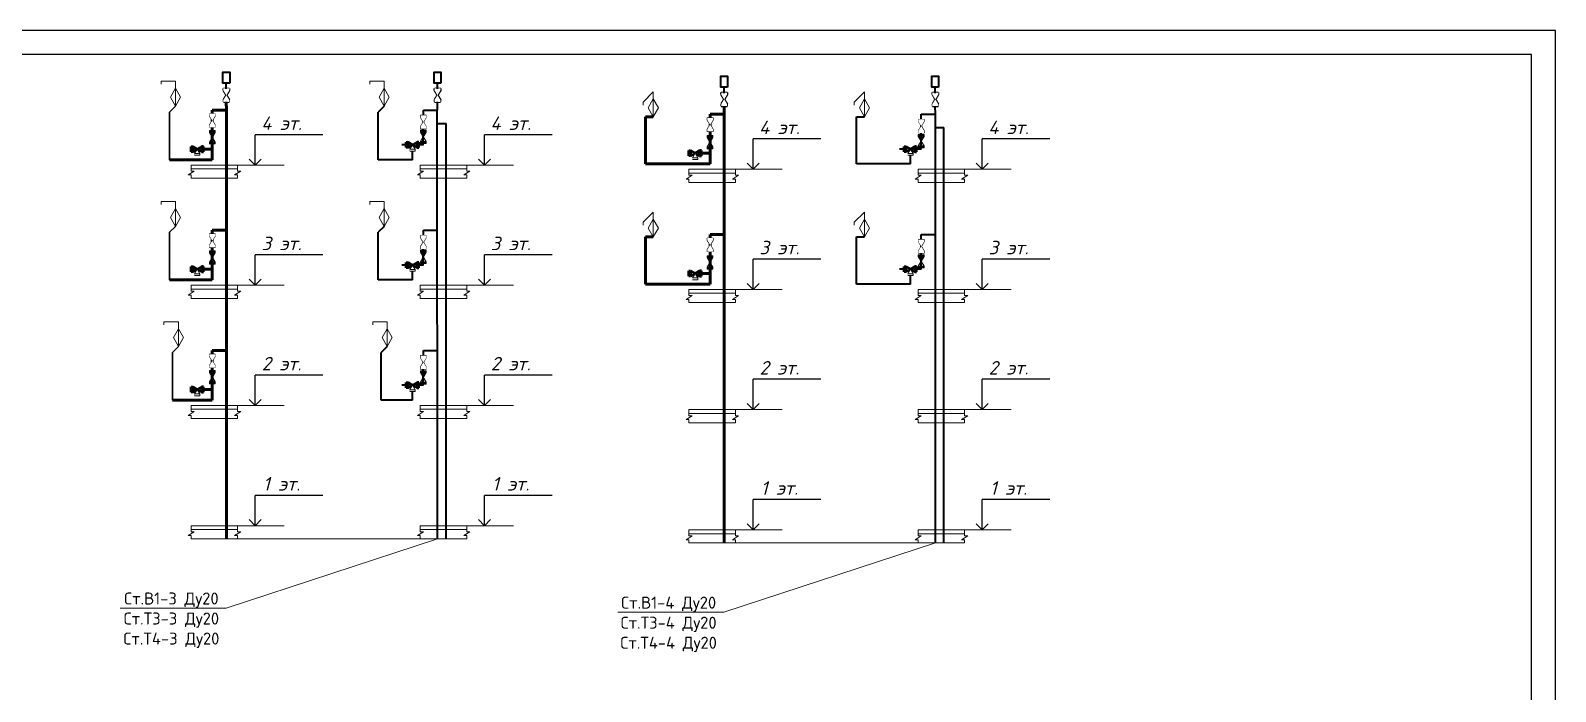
# Model space of a CAD drawing. Header units: millimetres. Extents: x -10178924 to 11692288, y -947381 to 58396.
# Drawn here: x 386148 to 417873, y -530786 to -517040 of the extents above; entities that cross this region are included whole.
import ezdxf
from ezdxf import colors
from ezdxf.entities.mleader import LeaderData, LeaderLine
from ezdxf.math import Vec2, Vec3

# ---------------------------------------------------------------- set-up
doc = ezdxf.new("R2010")
doc.units = ezdxf.units.MM
for name, color, linetype, lineweight in [('!В2', 4, 'Continuous', 35), ('_К1', 30, 'Continuous', 50), ('Oborudowanie', 7, 'Continuous', 13), ('PDF _0', 7, 'Continuous', 9), ('ВК_В1', 5, 'Continuous', 30), ('ВК_Т3', 1, 'Continuous', 35), ('МИП-M-Text', 7, 'Continuous', 0), ('Перекрытие ВК', 7, 'Continuous', 20)]:
    doc.layers.add(name, color=color, linetype=linetype, lineweight=lineweight)
for name, color, linetype in [('_надписи_вода', 7, 'Continuous'), ('PDF __В1_25_сталь', 5, 'Continuous'), ('ВК_Выноски', 7, 'Continuous')]:
    doc.layers.add(name, color=color, linetype=linetype)
doc.styles.add('ОЛЬГА', font='isocpeui.ttf', dxfattribs={"height": 280})
doc.styles.add('ТЕКСТ', font='arial.ttf', dxfattribs={"height": 200})

# ---------------------------------------------------------------- blocks, each defined once
blk = doc.blocks.new('dj plocica')
at = {"lineweight": 13}
for p, q in [((35.4, 0), (-35.4, 0)), ((-35.4, -9.2), (-35.4, 0)), ((35.4, -9.2), (35.4, 0)), ((-30.5, -9.2), (-39.8, -15.1)), ((-39.8, -15.1), (-35.4, -15.1)), ((-35.4, -5.8), (35.3, -5.8)), ((-35.4, -9.2), (-30.5, -9.2)), ((-35.4, -15.1), (-35.4, -20)), ((35.4, -20), (-35.4, -20)), ((40.2, -9.2), (30.9, -15.1)), ((30.9, -15.1), (35.4, -15.1)), ((35.4, -9.2), (40.2, -9.2)), ((35.4, -15.1), (35.4, -20))]:
    blk.add_line(p, q, dxfattribs=at)
blk = doc.blocks.new('A$C3a3dae78')
at = {"layer": 'Oborudowanie'}
for p, q in [((-301, 518), (0, 518)), ((-301, 518), (-301, 456)), ((0, 372), (-105, 186)), ((0, 0), (0, 518)), ((0, 372), (105, 186)), ((0, 0), (-105, 186)), ((0, 0), (105, 186))]:
    blk.add_line(p, q, dxfattribs=at)
blk = doc.blocks.new('_None')
blk = doc.blocks.new('A$Cba312637')
for p, q in [((-111, 9), (-111, 28)), ((-111, 28), (0, 28)), ((0, 9), (-111, 9)), ((-111, -9), (-111, 9)), ((-111, 9), (0, 9)), ((0, 28), (0, 9)), ((0, 9), (0, -9)), ((0, -9), (-111, -9)), ((-56, -102), (-111, -9)), ((-111, -9), (0, -9)), ((0, -9), (-56, -102))]:
    blk.add_line(p, q)
at = {"extrusion": (0, 0, -1)}
for p, q in [((-56, -102), (-111, -195)), ((0, -195), (-111, -195)), ((-111, -195), (-111, -213)), ((-111, -195), (0, -195)), ((0, -213), (-111, -213)), ((-111, -213), (-111, -232)), ((-111, -213), (0, -213)), ((-111, -232), (0, -232)), ((0, -195), (-56, -102)), ((0, -213), (0, -195)), ((0, -232), (0, -213))]:
    blk.add_line(p, q, dxfattribs=at)
at = {"layer": 'Oborudowanie', "color": 7}
for p, q in [((-111, 28), (0, 28)), ((-111, 9), (0, 9)), ((0, 28), (0, -9)), ((0, -9), (-111, -195)), ((-111, -9), (0, -195)), ((0, -9), (-111, -9)), ((0, -195), (-111, -195)), ((0, -213), (-111, -213)), ((-111, -232), (0, -232)), ((0, -232), (0, -195))]:
    blk.add_line(p, q, dxfattribs=at)
blk = doc.blocks.new('A$C766B7461')
at = {"color": 0, "linetype": 'ByBlock'}
for p, q in [((0, 3), (1, 3)), ((0, 0), (0, 3)), ((1, 0), (0, 0)), ((0.5, 3), (0.5, 0)), ((6, 3), (1, 0)), ((6, 0), (1, 3)), ((1, 3), (1, 0)), ((7, 3), (6, 3)), ((6, 3), (6, 0)), ((6, 0), (7, 0)), ((6.5, 0), (6.5, 3)), ((7, 0), (7, 3))]:
    blk.add_line(p, q, dxfattribs=at)
blk.add_wipeout([(0, 3), (0.5, 3), (0.5, 0), (0, 0)], dxfattribs=at)
blk.add_wipeout([(0.5, 3), (1, 3), (1, 0), (0.5, 0)], dxfattribs=at)
blk.add_wipeout([(1, 3), (3.5, 1.5), (1, 0)], dxfattribs=at)
blk.add_wipeout([(7, 3), (6.5, 3), (6.5, 0), (7, 0)], dxfattribs=at)
blk.add_wipeout([(6.5, 3), (6, 3), (6, 0), (6.5, 0)], dxfattribs=at)
blk.add_wipeout([(6, 3), (3.5, 1.5), (6, 0)], dxfattribs=at)
blk = doc.blocks.new('A$C58A93042')
at = {"layer": 'МИП-M-Text', "ltscale": 100}
h = blk.add_hatch(color=256, dxfattribs=at)
h.dxf.hatch_style = 1
h.paths.add_polyline_path([(100, -150), (350, 0), (100, 150)])
for p, q in [((100, 150), (0, 150)), ((0, 150), (0, -150)), ((50, 150), (50, -150)), ((100, -150), (600, 150)), ((100, 150), (600, -150)), ((100, -150), (100, 150)), ((600, 150), (700, 150)), ((600, -150), (600, 150)), ((650, -150), (650, 150)), ((700, 150), (700, -150)), ((0, -150), (100, -150)), ((700, -150), (600, -150))]:
    blk.add_line(p, q, dxfattribs=at)
blk = doc.blocks.new('Кран')
at = {"color": 0, "linetype": 'ByBlock'}
for p, q in [((232833, 50756), (232833, 50796)), ((232833, 50796), (232953, 50796)), ((232833, 50776), (232953, 50776)), ((232953, 50796), (232953, 50756)), ((232953, 50756), (232833, 50556)), ((232833, 50756), (232953, 50556)), ((232953, 50756), (232833, 50756)), ((232833, 50556), (232833, 50516)), ((232953, 50556), (232833, 50556)), ((232953, 50536), (232833, 50536)), ((232833, 50516), (232953, 50516)), ((232953, 50516), (232953, 50556))]:
    blk.add_line(p, q, dxfattribs=at)
blk.add_wipeout([(232953, 50516), (232953, 50536), (232833, 50536), (232833, 50516)], dxfattribs=at)
blk.add_wipeout([(232953, 50536), (232953, 50556), (232833, 50556), (232833, 50536)], dxfattribs=at)
blk.add_wipeout([(232953, 50556), (232893, 50656), (232833, 50556)], dxfattribs=at)
blk.add_wipeout([(232953, 50796), (232953, 50776), (232833, 50776), (232833, 50796)], dxfattribs=at)
blk.add_wipeout([(232953, 50776), (232953, 50756), (232833, 50756), (232833, 50776)], dxfattribs=at)
blk.add_wipeout([(232953, 50756), (232893, 50656), (232833, 50756)], dxfattribs=at)

msp = doc.modelspace()

# ---------------------------------------------------------------- linework, layer by layer
for p, q in [((392230.6, -519207.3), (390823.5, -519207.3)), ((390823.5, -519837.9), (390823.5, -519207.3)), ((396997.8, -519207.3), (395590.7, -519207.3)), ((395590.7, -519837.9), (395590.7, -519207.3)), ((402587.6, -519294), (401180.4, -519294)), ((401180.4, -519924.6), (401180.4, -519294)), ((407354.7, -519294), (405947.6, -519294)), ((405947.6, -519924.6), (405947.6, -519294)), ((390823.5, -519837.9), (390698.5, -519712.9)), ((390823.5, -519837.9), (390948.5, -519712.9)), ((395590.7, -519837.9), (395465.7, -519712.9)), ((395590.7, -519837.9), (395715.7, -519712.9)), ((401180.4, -519924.6), (401055.4, -519799.6)), ((401180.4, -519924.6), (401305.4, -519799.6)), ((405947.6, -519924.6), (405822.6, -519799.6)), ((405947.6, -519924.6), (406072.6, -519799.6)), ((392230.6, -521707.3), (390823.5, -521707.3)), ((390823.5, -522337.9), (390823.5, -521707.3)), ((396997.8, -521707.3), (395590.7, -521707.3)), ((395590.7, -522337.9), (395590.7, -521707.3)), ((402587.6, -521794), (401180.4, -521794)), ((401180.4, -522424.6), (401180.4, -521794)), ((407354.7, -521794), (405947.6, -521794)), ((405947.6, -522424.6), (405947.6, -521794)), ((390823.5, -522337.9), (390698.5, -522212.9)), ((390823.5, -522337.9), (390948.5, -522212.9)), ((395590.7, -522337.9), (395465.7, -522212.9)), ((395590.7, -522337.9), (395715.7, -522212.9)), ((401180.4, -522424.6), (401055.4, -522299.6)), ((401180.4, -522424.6), (401305.4, -522299.6)), ((405947.6, -522424.6), (405822.6, -522299.6)), ((405947.6, -522424.6), (406072.6, -522299.6)), ((392230.6, -524207.3), (390823.5, -524207.3)), ((390823.5, -524837.9), (390823.5, -524207.3)), ((396997.8, -524207.3), (395590.7, -524207.3)), ((395590.7, -524837.9), (395590.7, -524207.3)), ((402587.6, -524294), (401180.4, -524294)), ((401180.4, -524924.6), (401180.4, -524294)), ((407354.7, -524294), (405947.6, -524294)), ((405947.6, -524924.6), (405947.6, -524294)), ((390823.5, -524837.9), (390698.5, -524712.9)), ((390823.5, -524837.9), (390948.5, -524712.9)), ((395590.7, -524837.9), (395465.7, -524712.9)), ((395590.7, -524837.9), (395715.7, -524712.9)), ((401180.4, -524924.6), (401055.4, -524799.6)), ((401180.4, -524924.6), (401305.4, -524799.6)), ((405947.6, -524924.6), (405822.6, -524799.6)), ((405947.6, -524924.6), (406072.6, -524799.6)), ((392230.6, -526707.3), (390823.5, -526707.3)), ((390823.5, -527337.9), (390823.5, -526707.3)), ((396997.8, -526707.3), (395590.7, -526707.3)), ((395590.7, -527337.9), (395590.7, -526707.3)), ((402587.6, -526794), (401180.4, -526794)), ((401180.4, -527424.6), (401180.4, -526794)), ((407354.7, -526794), (405947.6, -526794)), ((405947.6, -527424.6), (405947.6, -526794)), ((390823.5, -527337.9), (390698.5, -527212.9)), ((390823.5, -527337.9), (390948.5, -527212.9)), ((395590.7, -527337.9), (395465.7, -527212.9)), ((395590.7, -527337.9), (395715.7, -527212.9)), ((401180.4, -527424.6), (401055.4, -527299.6)), ((401180.4, -527424.6), (401305.4, -527299.6)), ((405947.6, -527424.6), (405822.6, -527299.6)), ((405947.6, -527424.6), (406072.6, -527299.6))]:
    msp.add_line(p, q)
at = {"layer": 'Oborudowanie'}
for p, q in [((399104.3, -518315.1), (398891.5, -518527.8)), ((399104.3, -518833.1), (399104.3, -518315.1)), ((403496.6, -518315.1), (403283.8, -518527.8)), ((403496.6, -518833.1), (403496.6, -518315.1)), ((398891.5, -518589.5), (398891.5, -518527.8)), ((399104.3, -518461.6), (398999.2, -518647.3)), ((399104.3, -518833.1), (398999.2, -518647.3)), ((399104.3, -518461.6), (399209.3, -518647.3)), ((399104.3, -518833.1), (399209.3, -518647.3)), ((403283.8, -518589.5), (403283.8, -518527.8)), ((403496.6, -518461.6), (403391.6, -518647.3)), ((403496.6, -518833.1), (403391.6, -518647.3)), ((403496.6, -518461.6), (403601.6, -518647.3)), ((403496.6, -518833.1), (403601.6, -518647.3)), ((389561.1, -519616.5), (389672.3, -519616.5)), ((394040.5, -519528.9), (394151.7, -519528.9)), ((404397.4, -519615.7), (404508.6, -519615.7)), ((399918, -519703.3), (400029.2, -519703.3)), ((399104.3, -520815.1), (398891.5, -521027.8)), ((399104.3, -521333.1), (399104.3, -520815.1)), ((403496.6, -520815.1), (403283.8, -521027.8)), ((403496.6, -521333.1), (403496.6, -520815.1)), ((398891.5, -521089.5), (398891.5, -521027.8)), ((399104.3, -520961.6), (398999.2, -521147.3)), ((399104.3, -521333.1), (398999.2, -521147.3)), ((399104.3, -520961.6), (399209.3, -521147.3)), ((399104.3, -521333.1), (399209.3, -521147.3)), ((403283.8, -521089.5), (403283.8, -521027.8)), ((403496.6, -520961.6), (403391.6, -521147.3)), ((403496.6, -521333.1), (403391.6, -521147.3)), ((403496.6, -520961.6), (403601.6, -521147.3)), ((403496.6, -521333.1), (403601.6, -521147.3)), ((389561.1, -522116.5), (389672.3, -522116.5)), ((394040.5, -522028.9), (394151.7, -522028.9)), ((399918, -522203.3), (400029.2, -522203.3)), ((404397.4, -522115.7), (404508.6, -522115.7)), ((389561.1, -524616.5), (389672.3, -524616.5)), ((394040.5, -524528.9), (394151.7, -524528.9))]:
    msp.add_line(p, q, dxfattribs=at)
at = {"layer": 'PDF __В1_25_сталь', "lineweight": 53}
for p, q in [((389929, -518695.6), (390222.3, -518695.3)), ((389929, -519728.3), (389929, -518695.6)), ((390222.3, -521195.3), (390222.3, -518695.3)), ((398941.5, -519815.1), (398941.5, -518833.1)), ((400286, -518782.4), (400579.2, -518782.1)), ((400286, -519815.1), (400286, -518782.4)), ((400579.2, -521282.1), (400579.2, -518782.1)), ((389926.5, -519505.3), (389746.5, -519505.3)), ((400283.4, -519592.1), (400103.4, -519592.1)), ((389929, -521195.6), (390222.3, -521195.3)), ((389929, -522228.3), (389929, -521195.6)), ((398941.5, -522315.1), (398941.5, -521333.1)), ((400286, -521282.4), (400579.2, -521282.1)), ((400286, -522315.1), (400286, -521282.4)), ((389926.5, -522005.3), (389746.5, -522005.3)), ((400283.4, -522092.1), (400103.4, -522092.1)), ((389929, -523695.6), (390222.3, -523695.3)), ((389929, -524728.3), (389929, -523695.6)), ((389926.5, -524505.3), (389746.5, -524505.3))]:
    msp.add_line(p, q, dxfattribs=at)
for points in [[(398941.5, -518833.1), (399104.3, -518833.1)], [(389929, -519728.3), (389040.8, -519728.4)], [(400286, -519815.1), (398941.5, -519815.1)], [(390222.3, -527611.4), (390222.3, -521195.3)], [(398941.5, -521333.1), (399104.3, -521333.1)], [(400579.2, -527698.2), (400579.2, -521282.1)], [(389929, -522228.3), (389040.8, -522228.4)], [(400286, -522315.1), (398941.5, -522315.1)], [(389929, -524728.3), (389102.5, -524728.1)]]:
    msp.add_lwpolyline(points, dxfattribs=at)
at = {"layer": 'ВК_В1'}
for p, q in [((389163.6, -518613.7), (389041.1, -518736.3)), ((389040.8, -519728.3), (389041.1, -518736.3)), ((389040.8, -522228.3), (389041.1, -521236.3)), ((389163.6, -521113.7), (389041.1, -521236.3)), ((389102.5, -524728.3), (389102.8, -523736.3)), ((389225.4, -523613.7), (389102.8, -523736.3))]:
    msp.add_line(p, q, dxfattribs=at)
at = {"layer": 'ВК_Т3', "color": 30, "true_color": 0xf26722}
for p, q in [((393505.8, -518613.7), (393383.3, -518736.3)), ((393383, -519728.3), (393383.3, -518736.3)), ((403333.9, -519815.1), (403333.9, -518833.1)), ((393383, -522228.3), (393383.3, -521236.3)), ((393505.8, -521113.7), (393383.3, -521236.3)), ((403333.9, -522315.1), (403333.9, -521333.1)), ((393444.7, -524728.3), (393445, -523736.3)), ((393567.6, -523613.7), (393445, -523736.3))]:
    msp.add_line(p, q, dxfattribs=at)
at = {"layer": 'ВК_Т3'}
for p, q in [((394319.7, -519418.9), (394321.4, -518695.6)), ((394321.4, -518695.6), (394614.6, -518695.3)), ((404676.6, -519505.7), (404678.3, -518782.4)), ((404678.3, -518782.4), (404971.5, -518782.1)), ((404971.5, -521282.1), (404971.5, -518782.1)), ((394319.7, -521918.9), (394321.4, -521195.6)), ((394321.4, -521195.6), (394614.6, -521195.3)), ((404676.6, -522005.7), (404678.3, -521282.4)), ((404678.3, -521282.4), (404971.5, -521282.1)), ((394319.7, -524418.9), (394321.4, -523695.6)), ((394321.4, -523695.6), (394614.6, -523695.3))]:
    msp.add_line(p, q, dxfattribs=at)
for points in [[(394614.6, -527611.4), (394605.7, -518695.3)], [(404971.5, -527698.2), (404971.5, -521282.1)]]:
    msp.add_lwpolyline(points, dxfattribs=at)
at = {"layer": 'ВК_Т3', "color": 30, "true_color": 0xf26722}
for points in [[(394614.6, -518971.5), (394792.9, -518971.5)], [(394792.9, -527611.4), (394792.9, -518971.5)], [(403333.9, -518833.1), (403496.6, -518833.1)], [(404971.5, -519058.3), (405149.8, -519058.3)], [(405149.8, -527698.2), (405149.8, -519058.3)], [(394096.1, -519728.3), (393383, -519728.4)], [(404453, -519815.1), (403333.9, -519815.1)], [(403333.9, -521333.1), (403496.6, -521333.1)], [(394096.1, -522228.3), (393383, -522228.4)], [(404453, -522315.1), (403333.9, -522315.1)], [(394096.1, -524728.3), (393444.7, -524728.1)]]:
    msp.add_lwpolyline(points, dxfattribs=at)
at = {"layer": 'Перекрытие ВК', "ltscale": 10}
for p, q in [((391425.5, -519837.9), (390454.4, -519837.9)), ((396192.7, -519837.9), (395221.6, -519837.9)), ((401782.4, -519924.6), (400811.3, -519924.6)), ((406549.6, -519924.6), (405578.5, -519924.6)), ((391425.5, -522337.9), (390454.4, -522337.9)), ((396192.7, -522337.9), (395221.6, -522337.9)), ((401782.4, -522424.6), (400811.3, -522424.6)), ((406549.6, -522424.6), (405578.5, -522424.6)), ((391425.5, -524837.9), (390454.4, -524837.9)), ((396192.7, -524837.9), (395221.6, -524837.9)), ((401782.4, -524924.6), (400811.3, -524924.6)), ((406549.6, -524924.6), (405578.5, -524924.6)), ((391425.5, -527337.9), (390454.4, -527337.9)), ((396192.7, -527337.9), (395221.6, -527337.9)), ((401782.4, -527424.6), (400811.3, -527424.6)), ((406549.6, -527424.6), (405578.5, -527424.6))]:
    msp.add_line(p, q, dxfattribs=at)

# ---------------------------------------------------------------- block references
at = {"layer": '!В2', "color": 18, "true_color": 0x000000}
for p in [(157328.3, -569040.3), (161720.6, -569040.3), (167685.2, -569127), (172077.5, -569127)]:
    msp.add_blockref('Кран', p, dxfattribs=at)
at = {"layer": '_К1', "xscale": -1, "rotation": 270}
for p in [(389718.7, -519449.7), (394198, -519362.1), (400075.6, -519536.5), (404554.9, -519448.9), (394198, -521862.1), (389718.7, -521949.7), (400075.6, -522036.5), (404554.9, -521948.9), (394198, -524362.1), (389718.7, -524449.7)]:
    msp.add_blockref('A$Cba312637', p, dxfattribs=at)
at = {"layer": 'Oborudowanie'}
for p in [(389163.6, -518613.7), (393505.8, -518613.7), (389163.6, -521113.7), (393505.8, -521113.7), (389225.4, -523613.7), (393567.6, -523613.7)]:
    msp.add_blockref('A$C3a3dae78', p, dxfattribs=at)
at = {"layer": 'Перекрытие ВК', "ltscale": 10, "xscale": 13.65, "yscale": 13.65, "zscale": 13.65}
for p in [(389971.8, -519838.4), (394739, -519838.4), (400328.7, -519925.2), (405095.9, -519925.2), (389971.8, -522338.4), (394739, -522338.4), (400328.7, -522425.2), (405095.9, -522425.2), (389971.8, -524838.4), (394739, -524838.4), (400328.7, -524925.2), (405095.9, -524925.2), (389971.8, -527338.4), (394739, -527338.4), (400328.7, -527425.2), (405095.9, -527425.2)]:
    msp.add_blockref('dj plocica', p, dxfattribs=at)

# ---------------------------------------------------------------- texts
at = {"layer": '_надписи_вода', "char_height": 280, "width": 1580.673, "attachment_point": 2, "rotation": 0, "line_spacing_factor": 0.8, "style": 'ОЛЬГА'}
for s, insert in [('4 эт.', (391370.8, -518827.7)), ('4 эт.', (396137.9, -518827.7)), ('4 эт.', (401727.7, -518914.5)), ('4 эт.', (406494.9, -518914.5)), ('3 эт.', (391370.8, -521327.7)), ('3 эт.', (396137.9, -521327.7)), ('3 эт.', (401727.7, -521414.5)), ('3 эт.', (406494.9, -521414.5)), ('2 эт.', (391370.8, -523827.7)), ('2 эт.', (396137.9, -523827.7)), ('2 эт.', (401727.7, -523914.5)), ('2 эт.', (406494.9, -523914.5)), ('1 эт.', (391370.8, -526327.7)), ('1 эт.', (396137.9, -526327.7)), ('1 эт.', (401727.7, -526414.5)), ('1 эт.', (406494.9, -526414.5))]:
    msp.add_mtext(s, dxfattribs=dict(at, insert=insert))

# ---------------------------------------------------------------- leaders
at = {"layer": 'ВК_Выноски'}
ml = msp.add_multileader_mtext('Standard', dxfattribs=at)
ml.set_content('{\\fISOCPEUR|b0|i0|c204|p34;Ст.В\\fISOCPEUR|b0|i0|c0|p34;1-\\fISOCPEUR|b0|i0|c204|p34;3\\fISOCPEUR|b0|i0|c0|p34; \\fISOCPEUR|b0|i0|c204|p34;Ду20\\PСт.Т\\fISOCPEUR|b0|i0|c0|p34;3-\\fISOCPEUR|b0|i0|c204|p34;3\\fISOCPEUR|b0|i0|c0|p34; \\fISOCPEUR|b0|i0|c204|p34;Ду20\\PСт.Т4\\fISOCPEUR|b0|i0|c0|p34;-\\fISOCPEUR|b0|i0|c204|p34;3\\fISOCPEUR|b0|i0|c0|p34; \\fISOCPEUR|b0|i0|c204|p34;Ду20}', color=256, style='ТЕКСТ')
ml.set_leader_properties(lineweight=13)
ml.set_arrow_properties(name='NONE')
ml.build(insert=Vec2(0, 0))
ml.multileader.update_dxf_attribs({"text_left_attachment_type": 6, "text_right_attachment_type": 6, "dogleg_length": 100, "arrow_head_size": 300})
ctx = ml.context
ctx.base_point, ctx.char_height, ctx.arrow_head_size, ctx.landing_gap_size, ctx.plane_origin = Vec3(388040.9, -529052.6), 250, 300, 0.09, Vec3(467013.3, -541667.1)
ctx.left_attachment, ctx.right_attachment, ctx.text_align_type = 6, 6, 1
notes = []
notes.append((ctx, [(1, (1, 1, 0), (390216.1, -529052.6), (-1, 0), 100, [(2, [(390222.3, -527611.4), (394792.9, -527611.4), (394614.6, -527611.4)], 0, [])])]))
ctx.mtext.insert, ctx.mtext.width, ctx.mtext.alignment, ctx.mtext.flow_direction = Vec3(389078.5, -528727.6), 4530.469, 2, 5
ml = msp.add_multileader_mtext('Standard', dxfattribs=at)
ml.set_content('{\\fISOCPEUR|b0|i0|c204|p34;Ст.В\\fISOCPEUR|b0|i0|c0|p34;1-\\fISOCPEUR|b0|i0|c204|p34;4\\fISOCPEUR|b0|i0|c0|p34; \\fISOCPEUR|b0|i0|c204|p34;Ду20\\PСт.Т\\fISOCPEUR|b0|i0|c0|p34;3-\\fISOCPEUR|b0|i0|c204|p34;4\\fISOCPEUR|b0|i0|c0|p34; \\fISOCPEUR|b0|i0|c204|p34;Ду20\\PСт.Т4\\fISOCPEUR|b0|i0|c0|p34;-\\fISOCPEUR|b0|i0|c204|p34;4\\fISOCPEUR|b0|i0|c0|p34; \\fISOCPEUR|b0|i0|c204|p34;Ду20}', color=256, style='ТЕКСТ')
ml.set_leader_properties(lineweight=13)
ml.set_arrow_properties(name='NONE')
ml.build(insert=Vec2(0, 0))
ml.multileader.update_dxf_attribs({"text_left_attachment_type": 6, "text_right_attachment_type": 6, "dogleg_length": 100, "arrow_head_size": 300})
ctx = ml.context
ctx.base_point, ctx.char_height, ctx.arrow_head_size, ctx.landing_gap_size, ctx.plane_origin = Vec3(398372.8, -529139.4), 250, 300, 0.09, Vec3(477370.2, -541753.9)
ctx.left_attachment, ctx.right_attachment, ctx.text_align_type = 6, 6, 1
notes.append((ctx, [(1, (1, 1, 0), (400573, -529139.4), (-1, 0), 100, [(2, [(400579.2, -527698.2), (405149.8, -527698.2), (404971.5, -527698.2)], 0, [])])]))
ctx.mtext.insert, ctx.mtext.width, ctx.mtext.alignment, ctx.mtext.flow_direction = Vec3(399422.9, -528814.4), 4530.469, 2, 5
for ctx, leaders in notes:
    for number, flags, end, landing, length, lines in leaders:
        leader = LeaderData()
        leader.index, (leader.has_last_leader_line, leader.has_dogleg_vector, leader.attachment_direction) = number, flags
        leader.last_leader_point, leader.dogleg_vector, leader.dogleg_length = Vec3(end), Vec3(landing), length
        for number, points, colour, breaks in lines:
            line = LeaderLine()
            line.index, line.vertices, line.color, line.breaks = number, Vec3.list(points), colors.encode_raw_color(colour), breaks
            leader.lines.append(line)
        ctx.leaders.append(leader)

# ---------------------------------------------------------------- next in the draw order: linework, layer by layer
at = {"layer": '!В2', "color": 18, "true_color": 0x000000}
for points in [[(390291.3, -518134.5), (390151.6, -518134.5), (390151.6, -517904.7), (390291.3, -517904.7)], [(394683.6, -518134.5), (394543.9, -518134.5), (394543.9, -517904.7), (394683.6, -517904.7)], [(400648.2, -518221.3), (400508.5, -518221.3), (400508.5, -517991.5), (400648.2, -517991.5)], [(405040.5, -518221.3), (404900.8, -518221.3), (404900.8, -517991.5), (405040.5, -517991.5)]]:
    msp.add_lwpolyline(points, close=True, dxfattribs=at)
for points in [[(390221.4, -518254.5), (390221.4, -518134.5)], [(394613.8, -518254.5), (394613.8, -518134.5)], [(400578.3, -518341.3), (400578.3, -518221.3)], [(404970.7, -518341.3), (404970.7, -518221.3)]]:
    msp.add_lwpolyline(points, dxfattribs=at)
at = {"layer": 'PDF __В1_25_сталь', "lineweight": 53}
for p, q in [((390222.3, -518695.3), (390221.4, -518524.5)), ((400579.2, -518782.1), (400578.3, -518611.3))]:
    msp.add_line(p, q, dxfattribs=at)
at = {"layer": 'ВК_Т3'}
for p, q in [((394614.6, -518695.3), (394613.8, -518524.5)), ((404971.5, -518782.1), (404970.7, -518611.3))]:
    msp.add_line(p, q, dxfattribs=at)

# ---------------------------------------------------------------- next in the draw order: block references
at = {"layer": 'Oborudowanie', "xscale": 40.00000000001819, "yscale": 40.00000000001819, "zscale": 40.00000000001819, "rotation": 89.99999999999997}
for p in [(389990.3, -519051.6), (394381.4, -519081.5), (400347.2, -519138.3), (404738.3, -519168.3), (389990.3, -521551.6), (394381.4, -521581.5), (400347.2, -521638.3), (404738.3, -521668.3), (389990.3, -524051.6), (394381.4, -524081.5)]:
    msp.add_blockref('A$C766B7461', p, dxfattribs=at)

# ---------------------------------------------------------------- next in the draw order: wipeouts: each hides what was drawn before it
for points in [[(389672.3, -519635.1), (389672.3, -519616.5), (389561.1, -519616.5), (389561.1, -519635.1)], [(394151.7, -519547.4), (394151.7, -519528.9), (394040.5, -519528.9), (394040.5, -519547.4)], [(404508.6, -519634.2), (404508.6, -519615.7), (404397.4, -519615.7), (404397.4, -519634.2)], [(400029.2, -519721.8), (400029.2, -519703.3), (399918, -519703.3), (399918, -519721.8)], [(389672.3, -522135.1), (389672.3, -522116.5), (389561.1, -522116.5), (389561.1, -522135.1)], [(394151.7, -522047.4), (394151.7, -522028.9), (394040.5, -522028.9), (394040.5, -522047.4)], [(400029.2, -522221.8), (400029.2, -522203.3), (399918, -522203.3), (399918, -522221.8)], [(404508.6, -522134.2), (404508.6, -522115.7), (404397.4, -522115.7), (404397.4, -522134.2)], [(389672.3, -524635.1), (389672.3, -524616.5), (389561.1, -524616.5), (389561.1, -524635.1)], [(394151.7, -524547.4), (394151.7, -524528.9), (394040.5, -524528.9), (394040.5, -524547.4)]]:
    msp.add_wipeout(points).dxf.layer = 'Oborudowanie'

# ---------------------------------------------------------------- next in the draw order: block references
at = {"layer": 'Oborudowanie', "xscale": -0.3951031289679431, "yscale": 0.3951031289679431, "zscale": 0.3951031289679429, "rotation": 89.99999999999993}
for p in [(389929, -519122.6), (400286, -519224), (389929, -521622.6), (400286, -521724), (389929, -524110.8)]:
    msp.add_blockref('A$C58A93042', p, dxfattribs=at)

# ---------------------------------------------------------------- next in the draw order: wipeouts: each hides what was drawn before it
for points in [[(389672.3, -519616.5), (389672.3, -519598), (389561.1, -519598), (389561.1, -519616.5)], [(394151.7, -519528.9), (394151.7, -519510.4), (394040.5, -519510.4), (394040.5, -519528.9)], [(404508.6, -519615.7), (404508.6, -519597.1), (404397.4, -519597.1), (404397.4, -519615.7)], [(400029.2, -519703.3), (400029.2, -519684.8), (399918, -519684.8), (399918, -519703.3)], [(389672.3, -522116.5), (389672.3, -522098), (389561.1, -522098), (389561.1, -522116.5)], [(394151.7, -522028.9), (394151.7, -522010.4), (394040.5, -522010.4), (394040.5, -522028.9)], [(400029.2, -522203.3), (400029.2, -522184.8), (399918, -522184.8), (399918, -522203.3)], [(404508.6, -522115.7), (404508.6, -522097.1), (404397.4, -522097.1), (404397.4, -522115.7)], [(389672.3, -524616.5), (389672.3, -524598), (389561.1, -524598), (389561.1, -524616.5)], [(394151.7, -524528.9), (394151.7, -524510.4), (394040.5, -524510.4), (394040.5, -524528.9)]]:
    msp.add_wipeout(points).dxf.layer = 'Oborudowanie'

# ---------------------------------------------------------------- next in the draw order: wipeouts: each hides what was drawn before it
for points in [[(389672.3, -519598), (389616.7, -519505.3), (389561.1, -519598)], [(394151.7, -519510.4), (394096.1, -519417.7), (394040.5, -519510.4)], [(400029.2, -519684.8), (399973.6, -519592.1), (399918, -519684.8)], [(404508.6, -519597.1), (404453, -519504.5), (404397.4, -519597.1)], [(389672.3, -522098), (389616.7, -522005.3), (389561.1, -522098)], [(394151.7, -522010.4), (394096.1, -521917.7), (394040.5, -522010.4)], [(400029.2, -522184.8), (399973.6, -522092.1), (399918, -522184.8)], [(404508.6, -522097.1), (404453, -522004.5), (404397.4, -522097.1)], [(394151.7, -524510.4), (394096.1, -524417.7), (394040.5, -524510.4)], [(389672.3, -524598), (389616.7, -524505.3), (389561.1, -524598)]]:
    msp.add_wipeout(points).dxf.layer = 'Oborudowanie'

# ---------------------------------------------------------------- next in the draw order: linework, layer by layer
at = {"layer": 'Oborudowanie'}
for points in [[(389561.1, -519635.1), (389672.3, -519635.1), (389672.3, -519598), (389561.1, -519598), (389616.7, -519505.3), (389672.3, -519598)], [(394040.5, -519547.4), (394151.7, -519547.4), (394151.7, -519510.4), (394040.5, -519510.4), (394096.1, -519417.7), (394151.7, -519510.4)], [(399918, -519721.8), (400029.2, -519721.8), (400029.2, -519684.8), (399918, -519684.8), (399973.6, -519592.1), (400029.2, -519684.8)], [(404397.4, -519634.2), (404508.6, -519634.2), (404508.6, -519597.1), (404397.4, -519597.1), (404453, -519504.5), (404508.6, -519597.1)], [(389561.1, -522135.1), (389672.3, -522135.1), (389672.3, -522098), (389561.1, -522098), (389616.7, -522005.3), (389672.3, -522098)], [(394040.5, -522047.4), (394151.7, -522047.4), (394151.7, -522010.4), (394040.5, -522010.4), (394096.1, -521917.7), (394151.7, -522010.4)], [(399918, -522221.8), (400029.2, -522221.8), (400029.2, -522184.8), (399918, -522184.8), (399973.6, -522092.1), (400029.2, -522184.8)], [(404397.4, -522134.2), (404508.6, -522134.2), (404508.6, -522097.1), (404397.4, -522097.1), (404453, -522004.5), (404508.6, -522097.1)], [(394040.5, -524547.4), (394151.7, -524547.4), (394151.7, -524510.4), (394040.5, -524510.4), (394096.1, -524417.7), (394151.7, -524510.4)], [(389561.1, -524635.1), (389672.3, -524635.1), (389672.3, -524598), (389561.1, -524598), (389616.7, -524505.3), (389672.3, -524598)]]:
    msp.add_lwpolyline(points, dxfattribs=at)
at = {"layer": 'PDF _0', "lineweight": 25}
for points in [[(291774.7, -576435.8), (417873.2, -576435.8), (417873.2, -517040), (291774.7, -517040)], [(293772.9, -517539.6), (293772.9, -575936.3), (417373.7, -575936.3), (417373.7, -517539.6)]]:
    msp.add_lwpolyline(points, close=True, dxfattribs=at)
at = {"layer": 'ВК_Т3', "color": 5}
for p, q in [((393966.4, -519419), (393870.8, -519417.7)), ((404323.3, -519505.7), (404227.7, -519504.5)), ((393966.4, -521919), (393870.8, -521917.7)), ((404323.3, -522005.7), (404227.7, -522004.5)), ((393966.4, -524419), (393870.8, -524417.7))]:
    msp.add_line(p, q, dxfattribs=at)
at = {"layer": 'ВК_Т3', "color": 30, "true_color": 0xf26722}
for p, q in [((394096.1, -519728.3), (394096.1, -519547.4)), ((404453, -519815.1), (404453, -519634.2)), ((394096.1, -522228.3), (394096.1, -522047.4)), ((404453, -522315.1), (404453, -522134.2)), ((394096.1, -524728.3), (394096.1, -524547.4))]:
    msp.add_line(p, q, dxfattribs=at)
at = {"layer": 'ВК_Т3'}
for p, q in [((394321.4, -519419), (394225.8, -519417.7)), ((404678.3, -519505.7), (404582.7, -519504.5)), ((394321.4, -521919), (394225.8, -521917.7)), ((404678.3, -522005.7), (404582.7, -522004.5)), ((394321.4, -524419), (394225.8, -524417.7))]:
    msp.add_line(p, q, dxfattribs=at)

# ---------------------------------------------------------------- next in the draw order: block references
at = {"layer": 'Oborudowanie', "xscale": -0.3951031289679431, "yscale": 0.3951031289679431, "zscale": 0.3951031289679429, "rotation": 89.99999999999993}
for p in [(394320.1, -519111.4), (404677, -519202), (394320.1, -521611.4), (404677, -521702), (394320.1, -524115.9)]:
    msp.add_blockref('A$C58A93042', p, dxfattribs=at)

doc.saveas('drawing.dxf')
